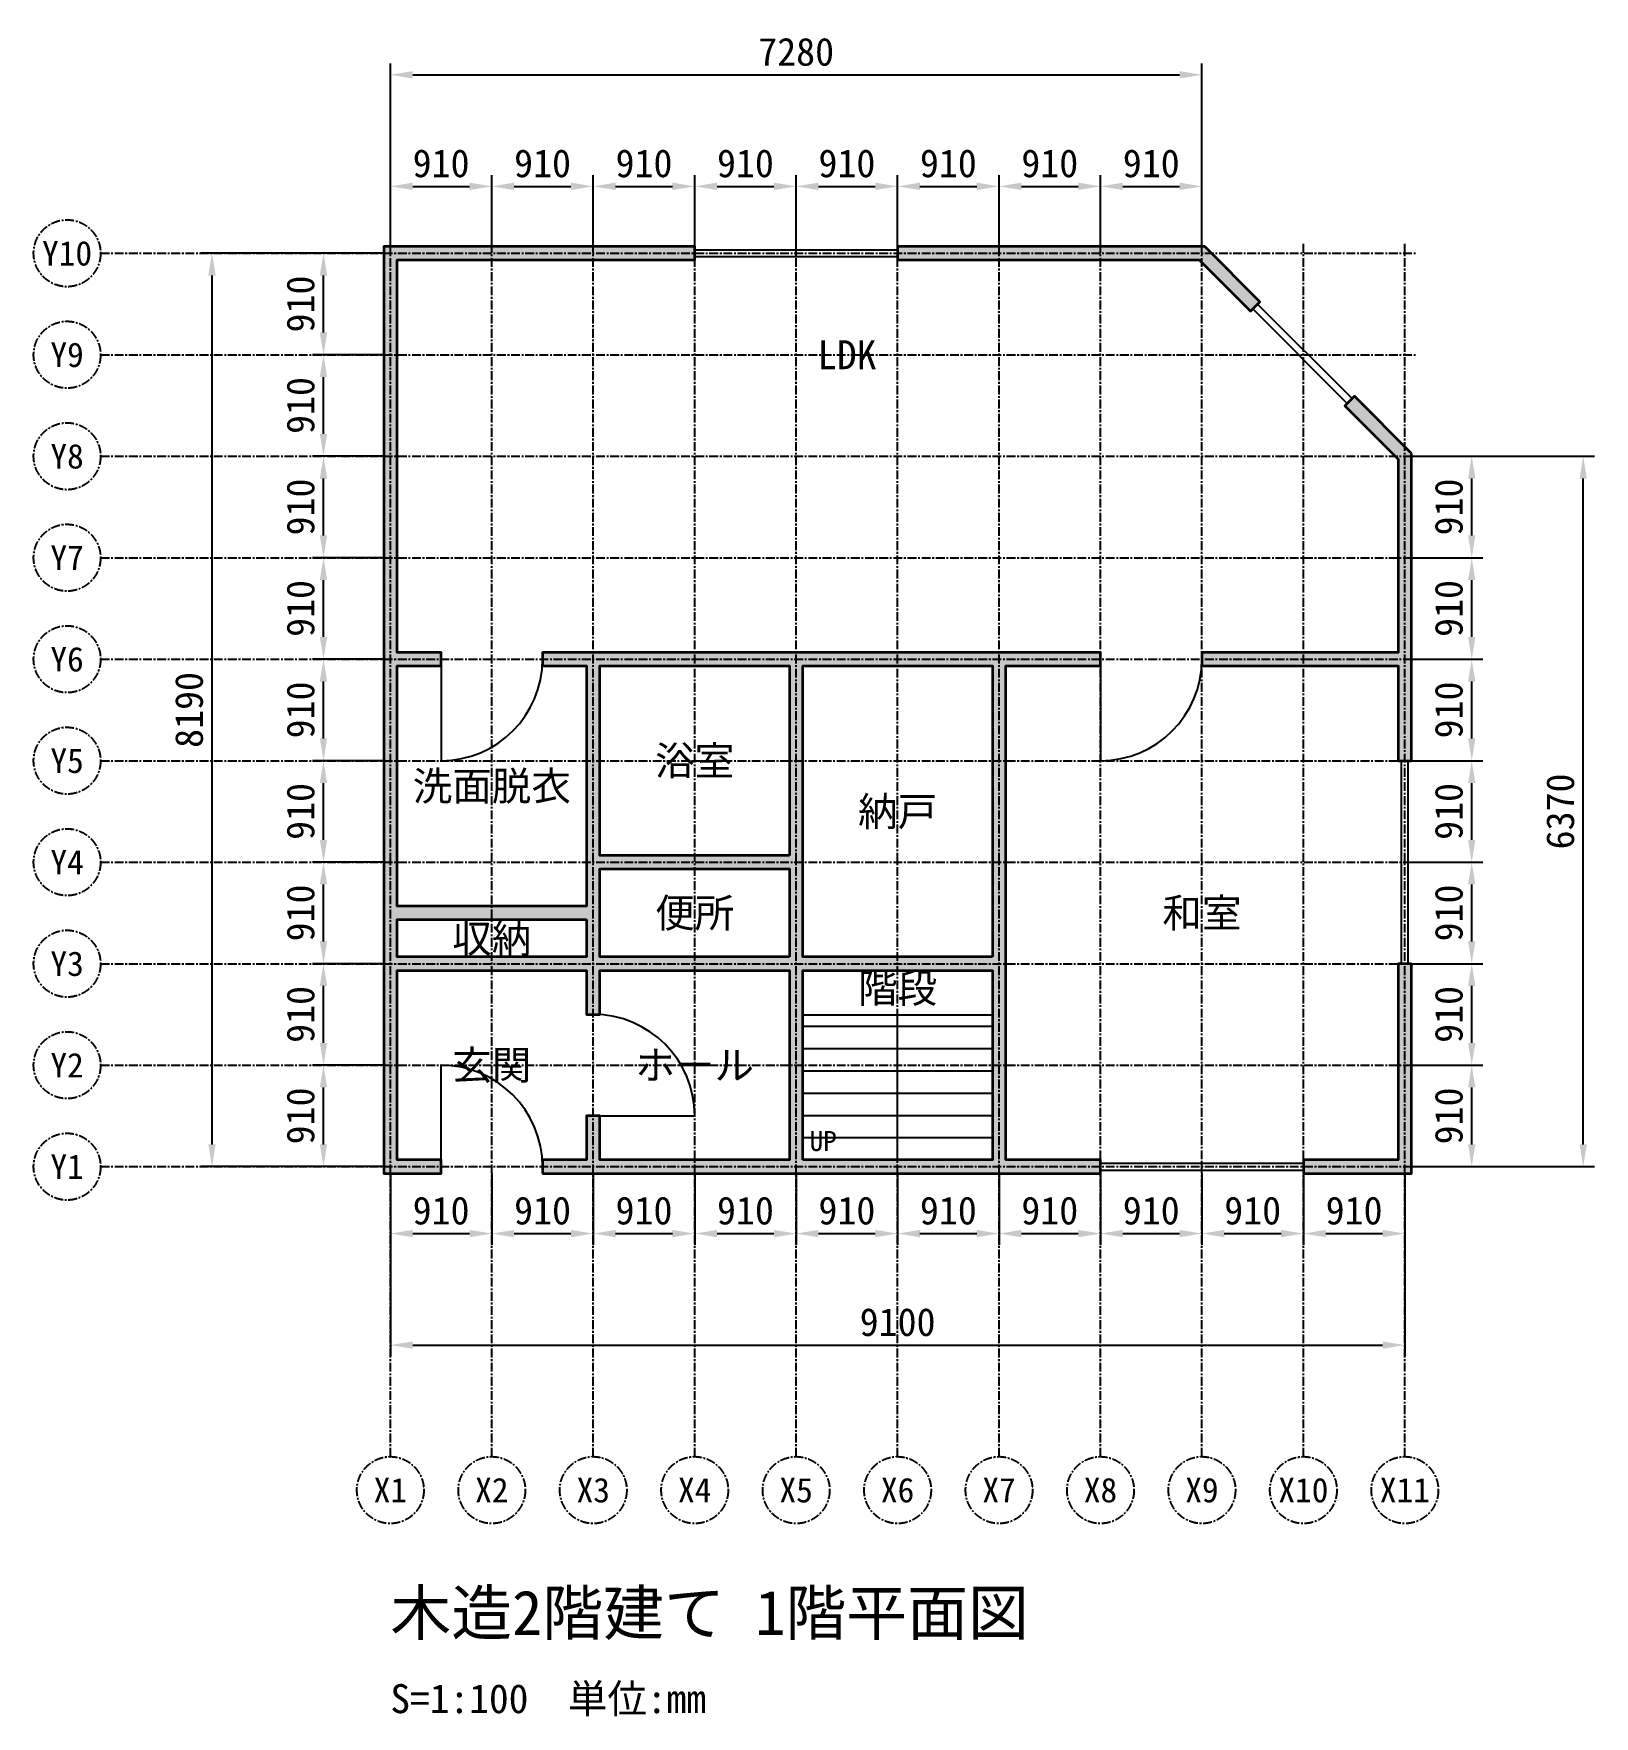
# Model space of a CAD drawing. Header units: millimetres. Extents: x -3200 to 10800, y -4929 to 10159.
import ezdxf
from ezdxf.enums import TextEntityAlignment as Align

# ---------------------------------------------------------------- set-up
doc = ezdxf.new("R2010")
doc.units = ezdxf.units.MM
doc.header["$LTSCALE"] = 25
doc.linetypes.add('CENTER', pattern=[5.08, 3.175, -0.635, 0.635, -0.635])
for name, color, linetype in [('DIM', 1, 'Continuous'), ('GRID', 8, 'CENTER'), ('OPENING', 3, 'Continuous'), ('ROOM', 5, 'Continuous'), ('STAIR', 4, 'Continuous'), ('TEXT', 7, 'Continuous'), ('WALL', 7, 'Continuous')]:
    doc.layers.add(name, color=color, linetype=linetype)
doc.styles.add('JP', font='msgothic.ttf')
doc.dimstyles.new('PLAN', dxfattribs={"dimscale": 100, "dimtxt": 2.5, "dimasz": 2, "dimexe": 1, "dimexo": 0.6, "dimgap": 0.8, "dimtad": 1, "dimdec": 0, "dimtxsty": 'JP', "dimcen": 2.5, "dimclrt": 1, "dimazin": 3, "dimtfac": 1, "dimtmove": 0, "dimatfit": 3})

msp = doc.modelspace()

# ---------------------------------------------------------------- hatches: boundary and pattern name
at = {"layer": 'WALL', "true_color": 0xcdcdcd}
h = msp.add_hatch(color=7, dxfattribs=at)
h.paths.add_polyline_path([(1365, -60), (6370, -60), (6370, 60), (5520, 60), (5520, 4490), (6370, 4490), (6370, 4610), (1365, 4610), (1365, 4490), (1760, 4490), (1760, 2335), (60, 2335), (60, 4490), (455, 4490), (455, 4610), (60, 4610), (60, 8130), (2730, 8130), (2730, 8250), (-60, 8250), (-60, -60), (455, -60), (455, 60), (60, 60), (60, 1760), (1760, 1760), (1760, 1365), (1880, 1365), (1880, 1760), (3580, 1760), (3580, 60), (1880, 60), (1880, 455), (1760, 455), (1760, 60), (1365, 60), (1365, -60)])
h.paths.add_polyline_path([(3700, 60), (3700, 1760), (5400, 1760), (5400, 60), (3700, 60)], flags=0)
h.paths.add_polyline_path([(1760, 2215), (1760, 1880), (60, 1880), (60, 2215), (1760, 2215)], flags=0)
h.paths.add_polyline_path([(3580, 2790), (1880, 2790), (1880, 4490), (3580, 4490), (3580, 2790)], flags=0)
h.paths.add_polyline_path([(3580, 1880), (1880, 1880), (1880, 2670), (3580, 2670), (3580, 1880)], flags=0)
h.paths.add_polyline_path([(5400, 1880), (3700, 1880), (3700, 4490), (5400, 4490), (5400, 1880)], flags=0)
for points in [[(7304.9, 8250), (4550, 8250), (4550, 8130), (7255.1, 8130), (7714.1, 7671.1), (7798.9, 7755.9), (7304.9, 8250)], [(9160, 6394.9), (8647.5, 6907.4), (8562.6, 6822.5), (9040, 6345.1), (9040, 4610), (7280, 4610), (7280, 4490), (9040, 4490), (9040, 3640), (9160, 3640), (9160, 6394.9)], [(8190, -60), (9160, -60), (9160, 1820), (9040, 1820), (9040, 60), (8190, 60), (8190, -60)]]:
    msp.add_hatch(color=7, dxfattribs=at).paths.add_polyline_path(points)

# ---------------------------------------------------------------- linework, layer by layer
at = {"layer": 'GRID'}
for p, q in [((-2600, 8190), (9200, 8190)), ((0, -2600), (0, 8290)), ((910, -2600), (910, 8290)), ((1820, -2600), (1820, 8290)), ((2730, -2600), (2730, 8290)), ((3640, -2600), (3640, 8290)), ((4550, -2600), (4550, 8290)), ((5460, -2600), (5460, 8290)), ((6370, -2600), (6370, 8290)), ((7280, -2600), (7280, 8290)), ((8190, -2600), (8190, 8290)), ((9100, -2600), (9100, 8290)), ((-2600, 7280), (9200, 7280)), ((-2600, 6370), (9200, 6370)), ((-2600, 5460), (9200, 5460)), ((-2600, 4550), (9200, 4550)), ((-2600, 3640), (9200, 3640)), ((-2600, 2730), (9200, 2730)), ((-2600, 1820), (9200, 1820)), ((-2600, 910), (9200, 910)), ((-2600, 0), (9200, 0))]:
    msp.add_line(p, q, dxfattribs=at)
for centre in [(-2900, 8190), (-2900, 7280), (-2900, 6370), (-2900, 5460), (-2900, 4550), (-2900, 3640), (-2900, 2730), (-2900, 1820), (-2900, 910), (-2900, 0), (0, -2900), (910, -2900), (1820, -2900), (2730, -2900), (3640, -2900), (4550, -2900), (5460, -2900), (6370, -2900), (7280, -2900), (8190, -2900), (9100, -2900)]:
    msp.add_circle(centre, 300, dxfattribs=at)
at = {"layer": 'OPENING'}
for p, q in [((2730, 8220), (4550, 8220)), ((2730, 8160), (4550, 8160)), ((8626.2, 6886.2), (7777.7, 7734.7)), ((8583.8, 6843.8), (7735.3, 7692.3)), ((455, 4550), (455, 3640)), ((6370, 4550), (6370, 3640)), ((9070, 1820), (9070, 3640)), ((9130, 1820), (9130, 3640)), ((455, 0), (455, 910)), ((1820, 455), (2730, 455)), ((6370, 30), (8190, 30)), ((6370, -30), (8190, -30))]:
    msp.add_line(p, q, dxfattribs=at)
for centre, start, end in [((455, 4550), 270, 0), ((6370, 4550), 270, 0), ((1820, 455), 0, 90), ((455, 0), 0, 90)]:
    msp.add_arc(centre, 910, start, end, dxfattribs=at)
at = {"layer": 'STAIR'}
for p, q in [((3700, 1360), (5400, 1360)), ((4550, 60), (4550, 1360)), ((3700, 1260), (4550, 1260)), ((4550, 1260), (5400, 1260)), ((3700, 1060), (4550, 1060)), ((4550, 1060), (5400, 1060)), ((3700, 860), (4550, 860)), ((4550, 860), (5400, 860)), ((3700, 660), (4550, 660)), ((4550, 660), (5400, 660)), ((3700, 460), (4550, 460)), ((4550, 460), (5400, 460)), ((3700, 260), (4550, 260)), ((4550, 260), (5400, 260))]:
    msp.add_line(p, q, dxfattribs=at)
at = {"layer": 'WALL', "lineweight": 35}
for points in [[(1365, -60), (6370, -60), (6370, 60), (5520, 60), (5520, 4490), (6370, 4490), (6370, 4610), (1365, 4610), (1365, 4490), (1760, 4490), (1760, 2335), (60, 2335), (60, 4490), (455, 4490), (455, 4610), (60, 4610), (60, 8130), (2730, 8130), (2730, 8250), (-60, 8250), (-60, -60), (455, -60), (455, 60), (60, 60), (60, 1760), (1760, 1760), (1760, 1365), (1880, 1365), (1880, 1760), (3580, 1760), (3580, 60), (1880, 60), (1880, 455), (1760, 455), (1760, 60), (1365, 60), (1365, -60)], [(7304.9, 8250), (4550, 8250), (4550, 8130), (7255.1, 8130), (7714.1, 7671.1), (7798.9, 7755.9), (7304.9, 8250)], [(9160, 6394.9), (8647.5, 6907.4), (8562.6, 6822.5), (9040, 6345.1), (9040, 4610), (7280, 4610), (7280, 4490), (9040, 4490), (9040, 3640), (9160, 3640), (9160, 6394.9)], [(3580, 2790), (1880, 2790), (1880, 4490), (3580, 4490), (3580, 2790)], [(5400, 1880), (3700, 1880), (3700, 4490), (5400, 4490), (5400, 1880)], [(3580, 1880), (1880, 1880), (1880, 2670), (3580, 2670), (3580, 1880)], [(1760, 2215), (1760, 1880), (60, 1880), (60, 2215), (1760, 2215)], [(8190, -60), (9160, -60), (9160, 1820), (9040, 1820), (9040, 60), (8190, 60), (8190, -60)], [(3700, 60), (3700, 1760), (5400, 1760), (5400, 60), (3700, 60)]]:
    msp.add_lwpolyline(points, close=True, dxfattribs=at)

# ---------------------------------------------------------------- texts
at = {"layer": 'GRID', "style": 'JP'}
for s, p in [('Y10', (-2900, 8190)), ('Y9', (-2900, 7280)), ('Y8', (-2900, 6370)), ('Y7', (-2900, 5460)), ('Y6', (-2900, 4550)), ('Y5', (-2900, 3640)), ('Y4', (-2900, 2730)), ('Y3', (-2900, 1820)), ('Y2', (-2900, 910)), ('Y1', (-2900, 0)), ('X1', (0, -2900)), ('X2', (910, -2900)), ('X3', (1820, -2900)), ('X4', (2730, -2900)), ('X5', (3640, -2900)), ('X6', (4550, -2900)), ('X7', (5460, -2900)), ('X8', (6370, -2900)), ('X9', (7280, -2900)), ('X10', (8190, -2900)), ('X11', (9100, -2900))]:
    msp.add_text(s, height=220, dxfattribs=at).set_placement(p, align=Align.MIDDLE_CENTER)
at = {"layer": 'ROOM', "style": 'JP'}
for s, p in [('LDK', (4095, 7280)), ('浴室', (2730, 3640)), ('洗面脱衣', (910, 3412.5)), ('納戸', (4550, 3185)), ('便所', (2730, 2275)), ('和室', (7280, 2275)), ('収納', (910, 2047.5)), ('階段', (4550, 1600)), ('玄関', (910, 910)), ('ホール', (2730, 910))]:
    msp.add_text(s, height=260, dxfattribs=at).set_placement(p, align=Align.MIDDLE_CENTER)
at = {"layer": 'STAIR', "style": 'JP'}
msp.add_text('UP', height=180, dxfattribs=at).set_placement((3760, 140))
at = {"layer": 'TEXT', "style": 'JP'}
for s, height, p in [('木造2階建て 1階平面図', 400, (0, -4200)), ('S=1:100  単位:mm', 260, (0, -4900))]:
    msp.add_text(s, height=height, dxfattribs=at).set_placement(p)

# ---------------------------------------------------------------- dimensions: what is measured, and where the dimension line sits
at = {"layer": 'DIM'}
for base, p1, p2 in [((0, 9790), (0, 8190), (7280, 8190)), ((0, 8790), (0, 8190), (910, 8190)), ((910, 8790), (910, 8190), (1820, 8190)), ((1820, 8790), (1820, 8190), (2730, 8190)), ((2730, 8790), (2730, 8190), (3640, 8190)), ((3640, 8790), (3640, 8190), (4550, 8190)), ((4550, 8790), (4550, 8190), (5460, 8190)), ((5460, 8790), (5460, 8190), (6370, 8190)), ((6370, 8790), (6370, 8190), (7280, 8190)), ((0, -600), (0, 0), (910, 0)), ((0, -1600), (0, 0), (9100, 0)), ((910, -600), (910, 0), (1820, 0)), ((1820, -600), (1820, 0), (2730, 0)), ((2730, -600), (2730, 0), (3640, 0)), ((3640, -600), (3640, 0), (4550, 0)), ((4550, -600), (4550, 0), (5460, 0)), ((5460, -600), (5460, 0), (6370, 0)), ((6370, -600), (6370, 0), (7280, 0)), ((7280, -600), (7280, 0), (8190, 0)), ((8190, -600), (8190, 0), (9100, 0))]:
    msp.add_linear_dim(base=base, p1=p1, p2=p2, dimstyle='PLAN', dxfattribs=at).render()
for base, p1, p2 in [((-1600, 0), (0, 0), (0, 8190)), ((-600, 7280), (0, 7280), (0, 8190)), ((-600, 6370), (0, 6370), (0, 7280)), ((-600, 5460), (0, 5460), (0, 6370)), ((9700, 5460), (9100, 5460), (9100, 6370)), ((10700, 0), (9100, 0), (9100, 6370)), ((-600, 4550), (0, 4550), (0, 5460)), ((9700, 4550), (9100, 4550), (9100, 5460)), ((-600, 3640), (0, 3640), (0, 4550)), ((9700, 3640), (9100, 3640), (9100, 4550)), ((-600, 2730), (0, 2730), (0, 3640)), ((9700, 2730), (9100, 2730), (9100, 3640)), ((-600, 1820), (0, 1820), (0, 2730)), ((9700, 1820), (9100, 1820), (9100, 2730)), ((-600, 910), (0, 910), (0, 1820)), ((9700, 910), (9100, 910), (9100, 1820)), ((-600, 0), (0, 0), (0, 910)), ((9700, 0), (9100, 0), (9100, 910))]:
    msp.add_linear_dim(base=base, p1=p1, p2=p2, angle=90, dimstyle='PLAN', dxfattribs=at).render()

doc.saveas('drawing.dxf')
